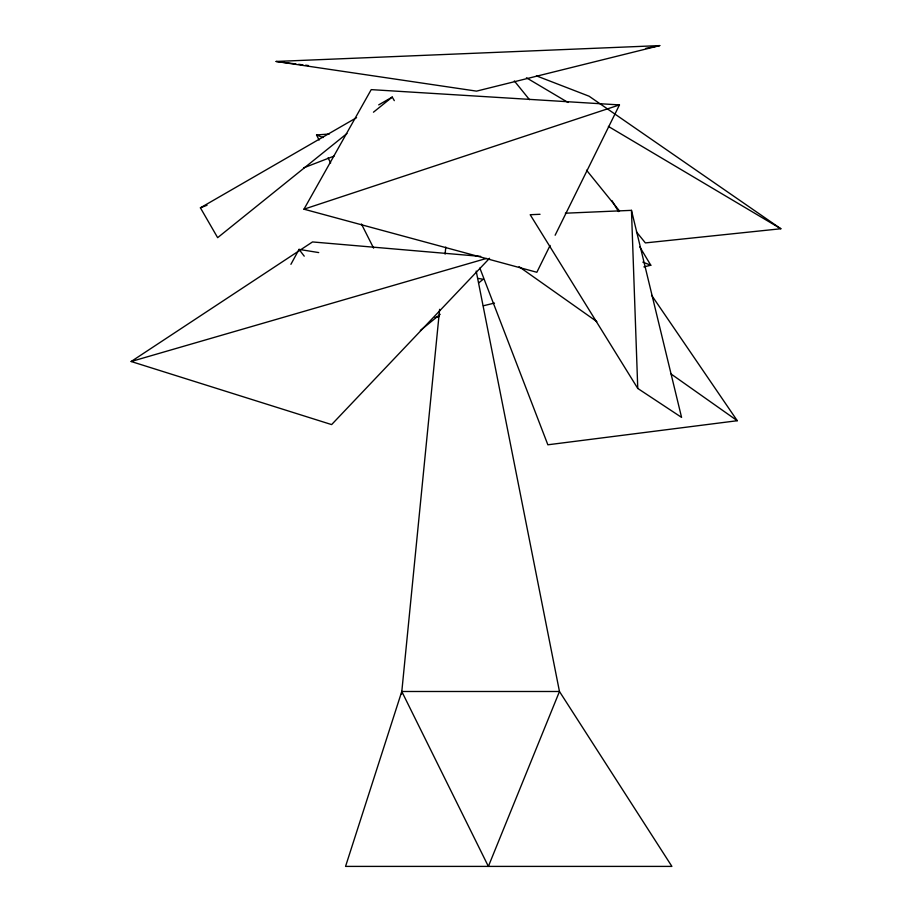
<?xml version="1.0" encoding="UTF-8"?>
<svg xmlns="http://www.w3.org/2000/svg" width="912" height="912" viewBox="0 0 912 912"><rect width="100%" height="100%" fill="white"/><g stroke="black" fill="none" stroke-linecap="round" stroke-linejoin="round"><path stroke-width="1.37" d="M401.531 694.306L439.618 309.328M445.09 254.129L445.786 247.049M401.782 691.49L488.376 866.4L559.466 691.49L401.782 691.49L345.557 866.4L671.905 866.4L559.466 691.49L476.189 271.058M550.096 245.442L536.849 272.278L303.97 209.19L371.218 89.627L619.465 104.914L555.134 235.228M290.917 264.32L299.033 249.386L318.721 252.578M489.573 258.267L331.626 424.593L131.157 361.505L312.508 241.942L480.67 256.386M420.352 330.475L440.2 314.298M478.8 282.834L483.212 279.243L477.58 278.331M346.936 133.551L217.649 237.667L200.412 207.822L356.581 117.659M373.453 112.199L392.24 97.071L394.303 100.651M378.708 104.88L392.24 97.071M200.412 207.822L207.024 205.257M303.616 167.876L334.054 156.1M303.97 209.19L619.465 104.914M131.157 361.505L486.461 258.427M659.752 45.6L476.52 91.132L276.131 61.457L659.752 45.6L645.799 48.347M434.99 317.49L439.139 316.487M483.406 305.759L494.475 303.08M643.883 266.908L650.803 265.232L639.802 246.935M651.567 295.203L737.272 420.717L547.861 444.794L479.849 268.06M536.45 75.867L589.095 96.216L780.843 228.752L645.365 242.911L636.451 231.899M319.097 140.06L316.532 134.965L329.266 134.007M540.029 214.286L530.18 214.719L637.762 388.444L681.572 417.388L631.469 210.353L565.349 213.203M276.131 61.457L295.807 63.954M298.623 64.307L302.841 64.843M305.645 65.197L308.461 65.561M316.532 134.965L323.167 137.552M642.846 262.132L650.803 265.232M526.429 77.794L568.016 102.463M608.372 126.415L780.843 228.752M519.065 266.692L596.824 321.594M671.118 374.023L737.272 420.717M514.334 80.94L529.484 99.67M586.53 170.191L619.51 210.957M299.033 249.386L304.232 256.169M611.929 200.606L618.53 211.573M328.081 157.856L330.646 162.94M361.437 223.987L373.624 248.155M631.469 210.353L637.762 388.444"/></g></svg>
